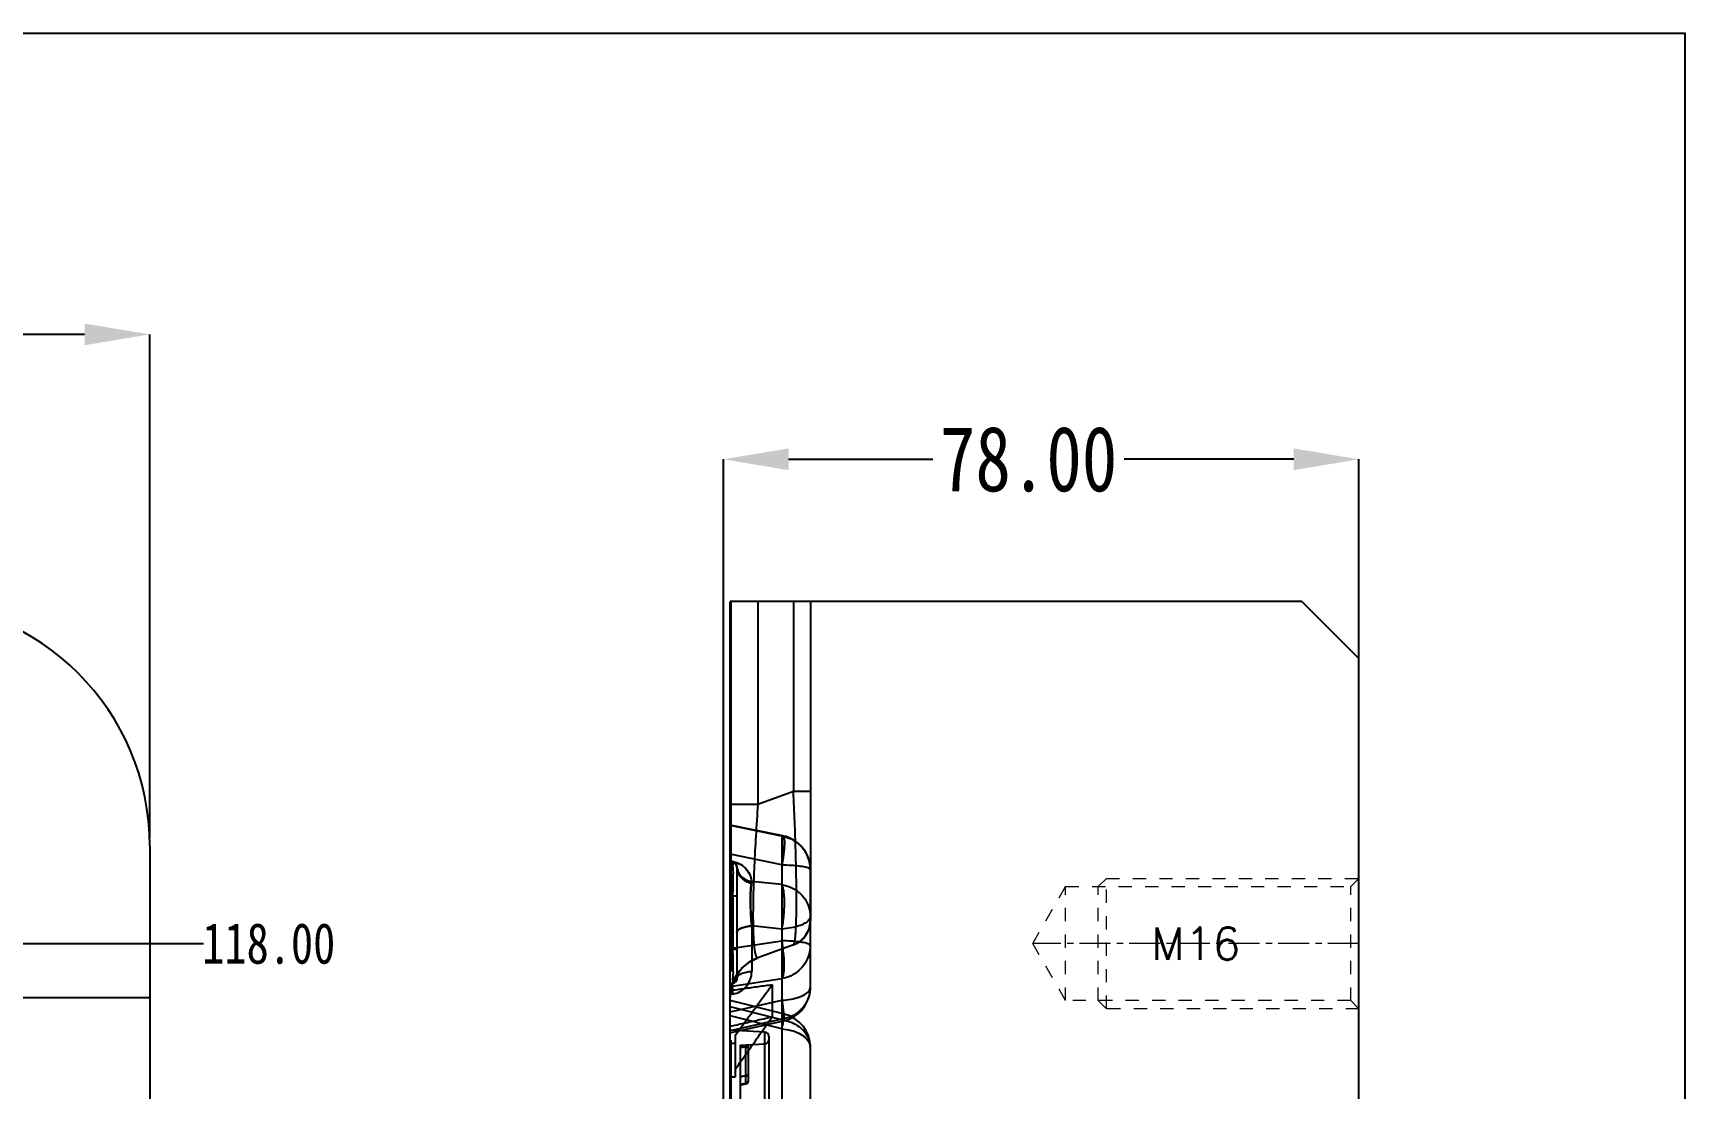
# Model space of a CAD drawing. Header units: millimetres. Extents: x 3267 to 5677, y -4731 to 2600.
# Drawn here: x 4638.4 to 4841.2, y -104.9 to 24.8 of the extents above; entities that cross this region are included whole.
import ezdxf
from ezdxf.enums import TextEntityAlignment as Align

# ---------------------------------------------------------------- set-up
doc = ezdxf.new("R2010")
doc.units = ezdxf.units.MM
doc.header["$LTSCALE"] = 16.335
doc.header["$PDMODE"] = 3
doc.header["$PDSIZE"] = 0.3125
doc.linetypes.add('CENTER', pattern=[0.6, 0.375, -0.075, 0.075, -0.075])
doc.linetypes.add('HIDDEN', pattern=[0.2, 0.1, -0.1])
doc.layers.get('0').update_dxf_attribs({"linetype": 'CONTINUOUS'})
doc.layers.get('Defpoints').update_dxf_attribs({"linetype": 'CONTINUOUS'})
doc.layers.add('screw', color=33, linetype='CONTINUOUS', lineweight=13)
doc.styles.get("Standard").update_dxf_attribs({"font": 'txt', "width": 0.8})
doc.styles.add('TXT', font='txt.shx', dxfattribs={"bigfont": 'gbcbig.shx'})
doc.dimstyles.get("Standard").update_dxf_attribs({"dimtxt": 0.15625, "dimasz": 0.1875, "dimexe": 0.125, "dimexo": 0.0625, "dimtad": 0, "dimtih": 1, "dimtoh": 1, "dimdsep": 46, "dimtxsty": 'Standard', "dimcen": 0.09, "dimadec": 0, "dimazin": 0, "dimtp": 0.01, "dimtm": 0.01, "dimtfac": 1, "dimtofl": 0, "dimtmove": 0, "dimatfit": 3, "dimfxl": 0, "dimtolj": 1, "dimarcsym": 0})

# ---------------------------------------------------------------- blocks, each defined once
blk = doc.blocks.new('*D133')
at = {"color": 4, "lineweight": -2}
for p, q in [((4723.18, -202.24), (4723.18, -27.59)), ((4731.18, -27.59), (4748.89, -27.59)), ((4793.18, -27.59), (4772.36, -27.59)), ((4801.18, -192.52), (4801.18, -27.59))]:
    blk.add_line(p, q, dxfattribs=at)
at = {"color": 4}
for points in [[(4731.18, -26.26), (4731.18, -28.93), (4723.18, -27.59)], [(4793.18, -26.26), (4793.18, -28.93), (4801.18, -27.59)]]:
    blk.add_solid(points, dxfattribs=at)
at = {"layer": 'Defpoints', "color": 0}
for p in [(4723.18, -27.59), (4801.18, -192.52), (4723.18, -202.24)]:
    blk.add_point(p, dxfattribs=at)
at = {"color": 6, "insert": (4760.63, -27.59), "char_height": 8, "attachment_point": 5}
blk.add_mtext('\\A1;78.00', dxfattribs=at)
blk = doc.blocks.new('*D195')
at = {"color": 4, "lineweight": -2}
for p, q in [((4332.76, -74.08), (4332.76, -12.25)), ((4340.76, -12.25), (4421.97, -12.25)), ((4644.76, -12.25), (4450.77, -12.25)), ((4652.76, -74.08), (4652.76, -12.25))]:
    blk.add_line(p, q, dxfattribs=at)
at = {"color": 4}
for points in [[(4340.76, -10.92), (4340.76, -13.59), (4332.76, -12.25)], [(4644.76, -10.92), (4644.76, -13.59), (4652.76, -12.25)]]:
    blk.add_solid(points, dxfattribs=at)
at = {"layer": 'Defpoints', "color": 0}
for p in [(4332.76, -12.25), (4332.76, -74.08), (4652.76, -74.08)]:
    blk.add_point(p, dxfattribs=at)
at = {"color": 6, "insert": (4436.37, -12.25), "char_height": 8, "attachment_point": 5}
blk.add_mtext('\\A1;320.00', dxfattribs=at)
blk = doc.blocks.new('*D199')
at = {"color": 4, "lineweight": -2}
blk.add_line((4624.78, -87.08), (4659.37, -87.08), dxfattribs=at)
at = {"layer": 'Defpoints', "color": 0}
for p in [(4624.78, -87.08), (4659.37, -87.08), (4492.76, -205.08)]:
    blk.add_point(p, dxfattribs=at)
at = {"color": 6, "insert": (4667.37, -87.08), "char_height": 5, "attachment_point": 5}
blk.add_mtext('\\A1;118.00', dxfattribs=at)

msp = doc.modelspace()

# ---------------------------------------------------------------- linework, layer by layer
at = {"color": 6, "linetype": 'Continuous'}
for p, q in [((4723.981, -365.077), (4723.981, -45.077)), ((4794.176, -45.077), (4723.981, -45.077)), ((4724.101, -45.077), (4724.101, -90.515)), ((4727.402, -45.077), (4727.402, -69.988)), ((4731.77, -45.077), (4731.77, -68.399)), ((4733.876, -45.077), (4733.876, -84.223)), ((4801.176, -52.077), (4794.176, -45.077)), ((4801.176, -358.077), (4801.176, -52.077)), ((4731.77, -68.399), (4727.402, -69.988)), ((4733.876, -68.399), (4731.77, -68.399)), ((4727.402, -69.988), (4723.981, -69.988)), ((4730.36, -73.867), (4723.981, -72.579)), ((4730.471, -73.839), (4723.99, -72.535)), ((4730.36, -73.867), (4730.36, -96.362)), ((4652.764, -75.077), (4652.764, -335.077)), ((4730.36, -77.389), (4723.981, -76.106)), ((4724.335, -77.008), (4723.981, -76.945)), ((4723.981, -76.945), (4724.335, -77.008)), ((4724.335, -77.104), (4723.981, -77.042)), ((4724.101, -78.515), (4723.981, -78.515)), ((4724.803, -77.513), (4724.725, -77.356)), ((4724.774, -77.44), (4724.78, -77.453)), ((4724.831, -77.695), (4724.803, -77.513)), ((4724.825, -77.613), (4724.828, -77.636)), ((4724.828, -77.636), (4724.831, -77.695)), ((4724.831, -77.695), (4724.831, -91.335)), ((4733.831, -77.954), (4733.831, -92.464)), ((4730.36, -79.833), (4726.635, -79.456)), ((4724.335, -81.24), (4724.101, -81.199)), ((4724.335, -81.24), (4724.335, -87.79)), ((4724.831, -81.24), (4724.335, -81.24)), ((4726.649, -84.904), (4726.649, -90.518)), ((4730.36, -85.288), (4726.649, -84.904)), ((4724.101, -86.315), (4723.981, -86.315)), ((4723.981, -87.672), (4730.36, -86.728)), ((4724.335, -87.79), (4724.101, -87.831)), ((4724.831, -87.79), (4724.335, -87.79)), ((4731.77, -87.23), (4727.402, -88.82)), ((4724.101, -90.515), (4723.981, -90.515)), ((4723.981, -92.328), (4730.36, -91.378)), ((4724.335, -91.926), (4723.981, -91.989)), ((4729.175, -92.14), (4729.175, -96.063)), ((4627.853, -93.706), (4652.764, -93.706)), ((4724.335, -93.275), (4723.981, -93.338)), ((4723.981, -95.448), (4730.36, -94.024)), ((4730.36, -96.449), (4723.981, -94.832)), ((4730.662, -95.734), (4723.99, -94.067)), ((4723.97, -98.031), (4730.532, -96.566)), ((4730.36, -97.534), (4723.981, -95.94)), ((4730.36, -96.362), (4723.981, -97.773)), ((4730.36, -96.449), (4730.36, -110.689)), ((4728.274, -97.94), (4723.981, -97.715)), ((4724.101, -98.914), (4723.981, -98.914)), ((4724.101, -98.914), (4724.101, -121.547)), ((4724.631, -98.356), (4724.631, -103.488)), ((4728.274, -174.175), (4728.274, -97.94)), ((4728.748, -98.44), (4728.748, -174.047)), ((4725.236, -99.547), (4728.274, -99.388)), ((4725.236, -99.547), (4725.236, -278.306)), ((4725.91, -103.331), (4725.91, -99.612)), ((4726.241, -103.921), (4726.241, -99.613)), ((4733.831, -99.805), (4733.831, -119.898)), ((4724.101, -103.114), (4723.981, -103.114)), ((4725.236, -103.375), (4725.91, -103.263)), ((4725.91, -103.331), (4725.236, -103.458)), ((4726.241, -103.263), (4725.91, -103.263)), ((4725.91, -103.331), (4726.241, -103.331)), ((4725.91, -104.246), (4725.236, -104.359)), ((4725.248, -104.441), (4725.922, -104.314)), ((4725.91, -104.246), (4725.91, -104.314))]:
    msp.add_line(p, q, dxfattribs=at)
msp.add_lwpolyline([(4247.856, 24.761), (4841.191, 24.761), (4841.191, -450.887), (4247.856, -450.887)], close=True)
for points in [[(4724.725, -77.356), (4724.613, -77.233), (4724.479, -77.149), (4724.335, -77.104)], [(4724.335, -77.104), (4724.401, -77.12), (4724.442, -77.133), (4724.47, -77.145), (4724.495, -77.156), (4724.518, -77.168), (4724.539, -77.18)], [(4724.403, -77.12), (4724.449, -77.136), (4724.479, -77.149), (4724.501, -77.159), (4724.52, -77.169)], [(4724.557, -77.191), (4724.573, -77.202), (4724.588, -77.213), (4724.603, -77.224), (4724.617, -77.236), (4724.63, -77.247), (4724.642, -77.258)], [(4724.575, -77.204), (4724.592, -77.216), (4724.609, -77.229), (4724.625, -77.243), (4724.64, -77.256), (4724.654, -77.269)], [(4724.653, -77.269), (4724.664, -77.28), (4724.674, -77.291), (4724.684, -77.302), (4724.693, -77.313), (4724.703, -77.324), (4724.711, -77.336), (4724.72, -77.348), (4724.729, -77.361), (4724.738, -77.374), (4724.746, -77.387)], [(4724.679, -77.295), (4724.69, -77.309), (4724.702, -77.323)], [(4724.713, -77.337), (4724.723, -77.353), (4724.734, -77.369), (4724.744, -77.385), (4724.754, -77.401)], [(4724.754, -77.401), (4724.761, -77.414), (4724.768, -77.427)], [(4724.763, -77.417), (4724.771, -77.433), (4724.779, -77.449), (4724.786, -77.466)], [(4724.786, -77.466), (4724.791, -77.48), (4724.796, -77.493), (4724.801, -77.507), (4724.805, -77.521), (4724.81, -77.536)], [(4724.792, -77.482), (4724.798, -77.499), (4724.804, -77.516), (4724.809, -77.534), (4724.814, -77.552), (4724.818, -77.572), (4724.822, -77.592)], [(4724.814, -77.551), (4724.817, -77.567), (4724.82, -77.583), (4724.823, -77.6), (4724.826, -77.618)], [(4731.77, -87.23), (4732.538, -86.825), (4733.211, -86.175), (4733.693, -85.29), (4733.876, -84.223)], [(4723.981, -93.706), (4724.158, -92.361), (4724.658, -91.142), (4725.41, -90.126), (4726.346, -89.347), (4727.402, -88.82)], [(4724.831, -91.335), (4724.818, -91.456), (4724.778, -91.579), (4724.698, -91.71), (4724.548, -91.844), (4724.334, -91.926)], [(4724.335, -91.926), (4724.474, -91.884), (4724.608, -91.802), (4724.722, -91.679), (4724.801, -91.521), (4724.831, -91.335)], [(4724.831, -91.335), (4724.816, -91.465), (4724.773, -91.591), (4724.688, -91.722), (4724.544, -91.846)], [(4725.911, -104.316), (4726.08, -104.242), (4726.198, -104.101), (4726.241, -103.922)]]:
    msp.add_lwpolyline(points, dxfattribs=at)
for centre, radius, start, end in [((4622.764, -75.077), 30, 0, 90), ((4729.631, -77.954), 4.2, 0, 78.56671), ((4724.231, -77.695), 0.6, 0, 80), ((4730.676, -84.223), 3.2, 290, 0), ((4708.939, -90.337), 21.723, 8.05729, 9.56401), ((4729.181, -93.706), 5.2, 110, 180), ((4724.231, -91.335), 0.6, 280, 0), ((4729.631, -92.464), 4.2, 282.54116, 0), ((4729.631, -99.805), 4.2, 0, 75.92976), ((4728.248, -98.44), 0.5, 0, 87), ((4728.248, -98.888), 0.5, 273, 0), ((4725.841, -103.853), 0.4, 279.94456, 359.96499), ((4725.841, -103.92), 0.399, 279.92025, 359.9496)]:
    msp.add_arc(centre, radius, start, end, dxfattribs=at)
for centre, major_axis, ratio, start_param, end_param in [((4551.256, -193.392), (631.676, -23.016), 0.1647089, 1.2987663, 1.2998362), ((4883.805, -200.047), (617.094, 0), 0.1683586, 1.8295431, 1.8306738), ((4958.829, -200.047), (639.392, 0), 0.1683586, 1.9436571, 1.94479), ((4552.086, -210.156), (631.416, 34.906), 0.1598345, 1.2851843, 1.2862543)]:
    msp.add_ellipse(centre, major_axis=major_axis, ratio=ratio, start_param=start_param, end_param=end_param, dxfattribs=at)
for points, knots in [([(4731.77, -87.23), (4731.788, -87.223), (4731.824, -87.184), (4731.883, -87.048), (4731.943, -86.767), (4732.002, -86.308), (4732.052, -85.684), (4732.091, -84.901), (4732.12, -83.964), (4732.137, -82.883), (4732.142, -81.664), (4732.136, -80.318), (4732.11, -78.304), (4732.048, -75.56), (4731.931, -72.063), (4731.828, -69.641), (4731.77, -68.399)], [0, 0, 0, 0, 0.0030358, 0.0078418, 0.0237159, 0.048249, 0.0814195, 0.1230704, 0.172831, 0.2302723, 0.2949595, 0.3664177, 0.4440199, 0.6149921, 0.8023769, 1, 1, 1, 1]), ([(4727.402, -69.988), (4727.308, -71.281), (4727.142, -73.789), (4726.98, -76.865), (4726.888, -79.181), (4726.839, -80.774), (4726.809, -82.252), (4726.798, -83.603), (4726.806, -84.816), (4726.834, -85.881), (4726.88, -86.79), (4726.936, -87.445), (4726.993, -87.884), (4727.038, -88.15), (4727.086, -88.371), (4727.139, -88.549), (4727.195, -88.684), (4727.255, -88.777), (4727.327, -88.831), (4727.38, -88.828), (4727.402, -88.82)], [0, 0, 0, 0, 0.2044814, 0.3966061, 0.48603, 0.5700727, 0.6480666, 0.719346, 0.7832895, 0.839444, 0.8874057, 0.9267886, 0.9431602, 0.9573003, 0.9692188, 0.9789443, 0.9865453, 0.9921886, 0.9963159, 1, 1, 1, 1]), ([(4730.36, -77.389), (4730.406, -77.131), (4730.487, -76.63), (4730.579, -75.91), (4730.638, -75.268), (4730.662, -74.727), (4730.647, -74.309), (4730.606, -74.041), (4730.545, -73.902), (4730.492, -73.843), (4730.42, -73.831), (4730.38, -73.853), (4730.36, -73.867)], [0, 0, 0, 0, 0.2113153, 0.4079821, 0.5831068, 0.7299003, 0.8426955, 0.9198547, 0.9456576, 0.9645075, 0.9804766, 1, 1, 1, 1]), ([(4730.36, -73.867), (4730.38, -73.853), (4730.42, -73.831), (4730.492, -73.843), (4730.545, -73.902), (4730.606, -74.041), (4730.647, -74.309), (4730.662, -74.727), (4730.638, -75.268), (4730.579, -75.91), (4730.487, -76.63), (4730.406, -77.131), (4730.36, -77.389)], [0, 0, 0, 0, 0.0195234, 0.0354925, 0.0543424, 0.0801453, 0.1573045, 0.2700997, 0.4168932, 0.5920179, 0.7886847, 1, 1, 1, 1]), ([(4730.36, -73.867), (4730.743, -73.934), (4731.495, -74.175), (4732.476, -74.828), (4733.238, -75.725), (4733.721, -76.794), (4733.831, -77.569), (4733.831, -77.954)], [0, 0, 0, 0, 0.2011305, 0.4017362, 0.6016776, 0.8010167, 1, 1, 1, 1]), ([(4724.335, -77.104), (4724.333, -77.104), (4724.331, -77.098), (4724.33, -77.081), (4724.331, -77.048), (4724.334, -77.021), (4724.335, -77.008)], [0, 0, 0, 0, 0.047406, 0.1558429, 0.5737048, 1, 1, 1, 1]), ([(4724.335, -77.104), (4724.333, -77.104), (4724.331, -77.098), (4724.33, -77.081), (4724.331, -77.048), (4724.334, -77.021), (4724.335, -77.008)], [0, 0, 0, 0, 0.0475645, 0.1564537, 0.5761086, 1, 1, 1, 1]), ([(4724.335, -77.008), (4724.481, -77.033), (4724.747, -77.102), (4725.096, -77.249), (4725.374, -77.406), (4725.656, -77.61), (4725.933, -77.866), (4726.183, -78.19), (4726.37, -78.507), (4726.545, -78.919), (4726.614, -79.243), (4726.635, -79.456)], [0, 0, 0, 0, 0.1235181, 0.227804, 0.3143055, 0.3887612, 0.5168062, 0.6273548, 0.727895, 0.8220192, 1, 1, 1, 1]), ([(4724.335, -77.008), (4724.467, -77.031), (4724.724, -77.099), (4725.079, -77.239), (4725.386, -77.41), (4725.644, -77.604), (4725.869, -77.809), (4726.065, -78.032), (4726.234, -78.273), (4726.38, -78.534), (4726.501, -78.816), (4726.591, -79.125), (4726.624, -79.342), (4726.635, -79.456)], [0, 0, 0, 0, 0.1119756, 0.220288, 0.3163269, 0.4041789, 0.4879586, 0.5692228, 0.650316, 0.7330839, 0.8177542, 0.9048485, 1, 1, 1, 1]), ([(4724.335, -81.24), (4724.344, -80.809), (4724.368, -79.989), (4724.359, -78.893), (4724.417, -77.949), (4724.303, -77.502), (4724.401, -77.116), (4724.335, -77.104)], [0, 0, 0, 0, 0.31249, 0.5901416, 0.8125684, 0.9511412, 1, 1, 1, 1]), ([(4724.828, -77.636), (4724.849, -77.853), (4724.971, -78.297), (4725.377, -78.871), (4725.958, -79.282), (4726.41, -79.421), (4726.635, -79.456)], [0, 0, 0, 0, 0.237717, 0.4919934, 0.7516186, 1, 1, 1, 1]), ([(4724.831, -77.695), (4724.831, -77.915), (4724.919, -78.378), (4725.307, -78.988), (4725.901, -79.434), (4726.373, -79.591), (4726.61, -79.632)], [0, 0, 0, 0, 0.2317034, 0.4843279, 0.7466161, 1, 1, 1, 1]), ([(4730.36, -77.389), (4730.731, -77.398), (4731.428, -77.429), (4732.366, -77.507), (4733.123, -77.629), (4733.562, -77.732), (4733.831, -77.878), (4733.831, -77.954)], [0, 0, 0, 0, 0.3116027, 0.5841075, 0.7972662, 0.9365094, 1, 1, 1, 1]), ([(4726.61, -79.632), (4726.568, -79.869), (4726.518, -80.435), (4726.483, -81.396), (4726.494, -82.52), (4726.551, -83.712), (4726.611, -84.509), (4726.649, -84.904)], [0, 0, 0, 0, 0.1361713, 0.3224148, 0.5459397, 0.7747561, 1, 1, 1, 1]), ([(4726.649, -84.904), (4726.609, -84.484), (4726.548, -83.645), (4726.493, -82.423), (4726.486, -81.306), (4726.522, -80.388), (4726.572, -79.852), (4726.61, -79.632)], [0, 0, 0, 0, 0.2395005, 0.4777049, 0.6949046, 0.8735349, 1, 1, 1, 1]), ([(4726.635, -79.456), (4726.634, -79.469), (4726.627, -79.528), (4726.618, -79.587), (4726.61, -79.632)], [0, 0, 0, 0, 0.2266682, 1, 1, 1, 1]), ([(4726.61, -79.632), (4726.613, -79.616), (4726.623, -79.558), (4726.63, -79.499), (4726.635, -79.456)], [0, 0, 0, 0, 0.2734258, 1, 1, 1, 1]), ([(4730.36, -85.288), (4730.462, -84.753), (4730.607, -83.683), (4730.682, -82.364), (4730.656, -81.379), (4730.6, -80.757), (4730.51, -80.248), (4730.418, -79.953), (4730.36, -79.833)], [0, 0, 0, 0, 0.2961936, 0.5879695, 0.7184535, 0.8328762, 0.9277109, 1, 1, 1, 1]), ([(4730.36, -79.833), (4730.742, -79.897), (4731.489, -80.124), (4732.47, -80.744), (4733.234, -81.597), (4733.719, -82.617), (4733.831, -83.36), (4733.831, -83.727)], [0, 0, 0, 0, 0.2056385, 0.4086895, 0.6084268, 0.8051215, 1, 1, 1, 1]), ([(4726.649, -84.904), (4726.415, -84.919), (4726.071, -84.963), (4725.638, -85.073), (4725.357, -85.176), (4725.128, -85.296), (4724.959, -85.429), (4724.855, -85.571), (4724.831, -85.675), (4724.831, -85.721)], [0, 0, 0, 0, 0.3312262, 0.4892116, 0.6322071, 0.7545685, 0.8545914, 0.9339233, 1, 1, 1, 1]), ([(4724.831, -85.721), (4724.831, -85.675), (4724.855, -85.572), (4724.959, -85.429), (4725.128, -85.296), (4725.357, -85.176), (4725.639, -85.073), (4726.071, -84.963), (4726.415, -84.919), (4726.649, -84.904)], [0, 0, 0, 0, 0.0660707, 0.1453932, 0.2454436, 0.3678447, 0.5108899, 0.668929, 1, 1, 1, 1]), ([(4733.831, -83.727), (4733.831, -83.882), (4733.67, -84.241), (4733.147, -84.626), (4732.393, -84.947), (4731.436, -85.179), (4730.733, -85.263), (4730.36, -85.288)], [0, 0, 0, 0, 0.1155694, 0.2700957, 0.4743621, 0.7222975, 1, 1, 1, 1]), ([(4730.36, -85.288), (4730.384, -85.162), (4730.476, -84.644), (4730.544, -84.123), (4730.583, -83.727)], [0, 0, 0, 0, 0.2431823, 1, 1, 1, 1]), ([(4733.831, -87.292), (4733.831, -87.217), (4733.562, -87.07), (4733.123, -86.968), (4732.366, -86.846), (4731.428, -86.768), (4730.731, -86.737), (4730.36, -86.728)], [0, 0, 0, 0, 0.0634906, 0.2027338, 0.4158925, 0.6883973, 1, 1, 1, 1]), ([(4730.36, -91.378), (4730.385, -91.35), (4730.43, -91.279), (4730.509, -91.087), (4730.579, -90.76), (4730.628, -90.279), (4730.643, -89.693), (4730.623, -89.02), (4730.548, -88.019), (4730.448, -87.248), (4730.36, -86.728)], [0, 0, 0, 0, 0.0236147, 0.0533624, 0.1320043, 0.2352816, 0.3608335, 0.5054518, 0.6639978, 1, 1, 1, 1]), ([(4724.335, -91.926), (4724.404, -91.914), (4724.301, -91.516), (4724.417, -91.06), (4724.359, -90.11), (4724.367, -89.022), (4724.343, -88.213), (4724.335, -87.79)], [0, 0, 0, 0, 0.0508506, 0.1931706, 0.4178038, 0.6936516, 1, 1, 1, 1]), ([(4733.831, -87.292), (4733.831, -87.677), (4733.721, -88.453), (4733.238, -89.521), (4732.476, -90.417), (4731.495, -91.07), (4730.743, -91.311), (4730.36, -91.378)], [0, 0, 0, 0, 0.1989631, 0.3982892, 0.5982295, 0.7988472, 1, 1, 1, 1]), ([(4724.335, -93.275), (4724.649, -93.217), (4725.265, -93), (4726.02, -92.372), (4726.531, -91.516), (4726.642, -90.851), (4726.649, -90.518)], [0, 0, 0, 0, 0.2464904, 0.4925715, 0.7426167, 1, 1, 1, 1]), ([(4726.649, -90.518), (4726.414, -90.533), (4726.069, -90.58), (4725.636, -90.689), (4725.357, -90.789), (4725.13, -90.911), (4724.931, -91.069), (4724.831, -91.233), (4724.831, -91.335)], [0, 0, 0, 0, 0.3344279, 0.4927101, 0.6348548, 0.7555756, 0.8550886, 1, 1, 1, 1]), ([(4729.176, -92.14), (4728.599, -92.221), (4727.445, -92.383), (4725.713, -92.627), (4724.558, -92.79), (4723.981, -92.871)], [0, 0, 0, 0, 0.3331804, 0.6665138, 1, 1, 1, 1]), ([(4724.335, -91.926), (4724.321, -91.929), (4724.293, -91.966), (4724.264, -92.092), (4724.254, -92.362), (4724.279, -92.776), (4724.313, -93.099), (4724.335, -93.275)], [0, 0, 0, 0, 0.0309133, 0.0872425, 0.2910565, 0.6106676, 1, 1, 1, 1]), ([(4729.176, -92.14), (4728.671, -92.83), (4727.661, -94.211), (4726.145, -96.283), (4725.136, -97.665), (4724.631, -98.356)], [0, 0, 0, 0, 0.3333098, 0.6666431, 1, 1, 1, 1]), ([(4733.831, -92.464), (4733.831, -92.831), (4733.72, -93.575), (4733.234, -94.596), (4732.47, -95.45), (4731.49, -96.071), (4730.742, -96.299), (4730.36, -96.362)], [0, 0, 0, 0, 0.194986, 0.3917495, 0.5914915, 0.7944784, 1, 1, 1, 1]), ([(4730.36, -94.025), (4730.733, -94), (4731.436, -93.916), (4732.393, -93.684), (4733.147, -93.363), (4733.67, -92.978), (4733.831, -92.619), (4733.831, -92.464)], [0, 0, 0, 0, 0.2777025, 0.5256379, 0.7299043, 0.8844306, 1, 1, 1, 1]), ([(4730.543, -96.563), (4730.567, -96.558), (4730.593, -96.509), (4730.609, -96.442), (4730.625, -96.319), (4730.627, -96.119), (4730.612, -95.821), (4730.576, -95.454), (4730.499, -94.845), (4730.42, -94.363), (4730.36, -94.024)], [0, 0, 0, 0, 0.0286395, 0.0528218, 0.084478, 0.1705169, 0.2864195, 0.4307205, 0.6002148, 1, 1, 1, 1]), ([(4723.981, -97.233), (4724.558, -97.103), (4725.712, -96.842), (4727.443, -96.452), (4728.596, -96.193), (4729.173, -96.063)], [0, 0, 0, 0, 0.333498, 0.6668314, 1, 1, 1, 1]), ([(4724.631, -102.502), (4725.135, -101.787), (4726.144, -100.356), (4727.659, -98.209), (4728.668, -96.779), (4729.173, -96.063)], [0, 0, 0, 0, 0.3333532, 0.6666866, 1, 1, 1, 1]), ([(4730.36, -97.534), (4730.405, -97.328), (4730.467, -97.033), (4730.541, -96.658), (4730.585, -96.42), (4730.621, -96.216), (4730.646, -96.045), (4730.661, -95.926), (4730.667, -95.849), (4730.668, -95.807), (4730.668, -95.774), (4730.664, -95.752), (4730.659, -95.736), (4730.645, -95.732), (4730.633, -95.744), (4730.612, -95.772), (4730.581, -95.834), (4730.537, -95.935), (4730.459, -96.144), (4730.401, -96.32), (4730.36, -96.449)], [0, 0, 0, 0, 0.2418881, 0.3464945, 0.4391032, 0.5188903, 0.5850407, 0.6367596, 0.6569751, 0.6733183, 0.6857602, 0.6944333, 0.6997406, 0.7032997, 0.7085694, 0.7170859, 0.7448778, 0.7872638, 0.8440916, 1, 1, 1, 1]), ([(4730.36, -96.362), (4730.377, -96.394), (4730.409, -96.45), (4730.46, -96.522), (4730.513, -96.57), (4730.543, -96.563)], [0, 0, 0, 0, 0.3856539, 0.6758553, 1, 1, 1, 1]), ([(4730.36, -96.449), (4730.739, -96.503), (4731.475, -96.694), (4732.453, -97.222), (4733.221, -97.952), (4733.716, -98.835), (4733.831, -99.488), (4733.831, -99.805)], [0, 0, 0, 0, 0.2193484, 0.4301201, 0.6295418, 0.8181191, 1, 1, 1, 1]), ([(4730.36, -97.534), (4730.735, -97.57), (4731.449, -97.694), (4732.415, -98.04), (4733.182, -98.52), (4733.698, -99.112), (4733.831, -99.587), (4733.831, -99.805)], [0, 0, 0, 0, 0.2525292, 0.4836264, 0.6844361, 0.8532622, 1, 1, 1, 1]), ([(4726.241, -99.613), (4726.241, -99.599), (4726.155, -99.618), (4726.073, -99.599), (4725.967, -99.61), (4725.91, -99.612)], [0, 0, 0, 0, 0.1300591, 0.4878846, 1, 1, 1, 1]), ([(4725.91, -99.796), (4725.967, -99.792), (4726.072, -99.789), (4726.157, -99.763), (4726.241, -99.765), (4726.241, -99.75)], [0, 0, 0, 0, 0.5077873, 0.8649295, 1, 1, 1, 1]), ([(4725.91, -104.246), (4725.933, -104.224), (4725.928, -104.106), (4725.947, -103.913), (4725.93, -103.61), (4725.919, -103.386), (4725.91, -103.263)], [0, 0, 0, 0, 0.097011, 0.3128369, 0.623649, 1, 1, 1, 1]), ([(4725.91, -104.314), (4725.927, -104.326), (4725.94, -104.154), (4725.94, -104.031), (4725.933, -103.682), (4725.919, -103.457), (4725.91, -103.331)], [0, 0, 0, 0, 0.0639757, 0.2814937, 0.6151739, 1, 1, 1, 1])]:
    msp.add_open_spline(points, degree=3, knots=knots, dxfattribs=at)
at = {"layer": 'screw', "linetype": 'HIDDEN', "ltscale": 0.995164}
for p, q in [((4761.134, -87.077), (4765.176, -80.077)), ((4765.176, -80.077), (4800.176, -80.077)), ((4765.176, -94.077), (4765.176, -80.077)), ((4800.176, -80.077), (4801.176, -79.077)), ((4800.176, -94.077), (4800.176, -80.077)), ((4765.176, -94.077), (4761.134, -87.077)), ((4800.176, -94.077), (4765.176, -94.077)), ((4801.176, -95.077), (4800.176, -94.077))]:
    msp.add_line(p, q, dxfattribs=at)
at = {"layer": 'screw', "color": 92, "linetype": 'HIDDEN', "ltscale": 0.995164}
for p, q in [((4769.176, -80.077), (4770.176, -79.077)), ((4769.176, -94.077), (4769.176, -80.077)), ((4770.176, -79.077), (4801.176, -79.077)), ((4770.176, -95.077), (4770.176, -79.077)), ((4770.176, -95.077), (4769.176, -94.077)), ((4801.176, -95.077), (4770.176, -95.077))]:
    msp.add_line(p, q, dxfattribs=at)
at = {"layer": 'screw', "color": 1, "linetype": 'CENTER', "ltscale": 0.621977}
msp.add_line((4801.176, -87.077), (4761.134, -87.077), dxfattribs=at)

# ---------------------------------------------------------------- texts
at = {"layer": 'screw', "color": 222, "linetype": 'HIDDEN', "ltscale": 0.995164, "style": 'TXT'}
msp.add_text('M16', height=4, dxfattribs=at).set_placement((4781.155, -87.077), align=Align.MIDDLE)

# ---------------------------------------------------------------- dimensions: what is measured, and where the dimension line sits
for base, p1, p2, picture, middle in [((4332.764, -12.252), (4652.764, -74.077), (4332.764, -74.077), '*D195', (4436.371, -12.252)), ((4723.177, -27.593), (4801.176, -192.521), (4723.177, -202.237), '*D133', (4760.626, -27.593))]:
    dim = msp.add_linear_dim(base=base, p1=p1, p2=p2, dimstyle='Standard', override={"dimtxt": 8, "dimasz": 8, "dimexe": 0, "dimexo": 0, "dimgap": 0, "dimtih": 0, "dimtoh": 0, "dimzin": 0, "dimcen": 0, "dimclrd": 4, "dimclre": 4, "dimclrt": 6, "dimadec": 2, "dimtp": 0, "dimtm": 0, "dimtzin": 0})
    dim.commit()
    dim.dimension.update_dxf_attribs({"geometry": picture, "text_midpoint": middle, "dimtype": 160})
dim = msp.add_ordinate_dim(feature_location=(4624.779, -87.077), offset=(34.59, 0), dtype=0, origin=(4492.764, -205.077), dimstyle='Standard', override={"dimtxt": 5, "dimasz": 5, "dimexe": 0, "dimexo": 0, "dimgap": 0, "dimtih": 0, "dimtoh": 0, "dimzin": 0, "dimcen": 0, "dimclrd": 4, "dimclre": 4, "dimclrt": 6, "dimadec": 2, "dimtp": 0, "dimtm": 0, "dimtzin": 0})
dim.commit()
dim.dimension.update_dxf_attribs({"geometry": '*D199', "text_midpoint": (4667.37, -87.077)})

doc.saveas('drawing.dxf')
